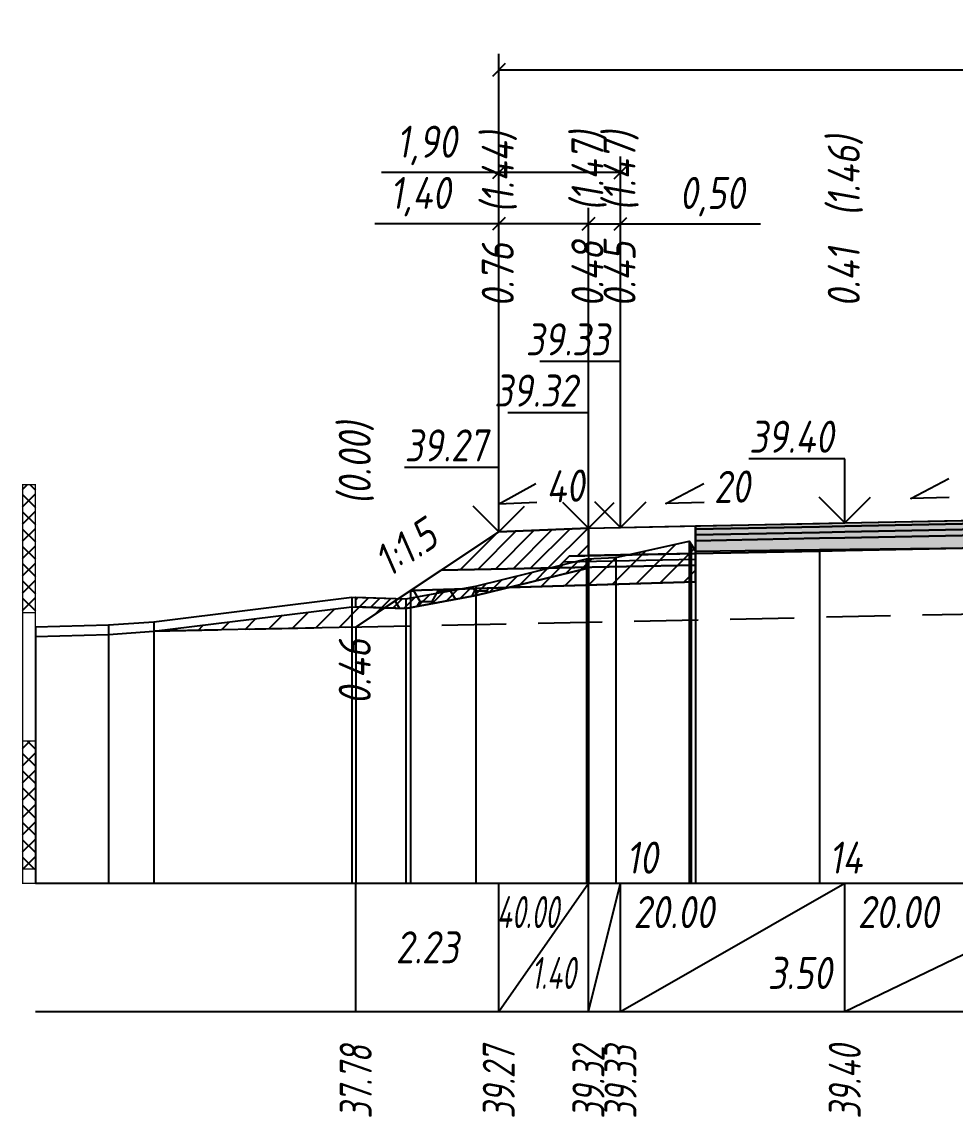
# Model space of a CAD drawing. Extents: x -717 to 1451, y -133302 to 233.
# Drawn here: x 78.9 to 151.8, y -89929.3 to -89843.8 of the extents above; entities that cross this region are included whole.
import ezdxf
from ezdxf.enums import TextEntityAlignment as Align

# ---------------------------------------------------------------- set-up
doc = ezdxf.new("R2010")
doc.units = 0
doc.linetypes.add('штриховая', pattern=[0.75, 0.5, -0.25])
for name, color, linetype in [('Интерполированный поперечник', 2, 'Continuous'), ('Код_514', 1, 'Continuous'), ('Контур_0', 7, 'Continuous'), ('Контур_2521', 7, 'Continuous'), ('Контур_2564', 7, 'Continuous'), ('Контур_2660', 7, 'Continuous'), ('Контур_2665', 7, 'Continuous'), ('Контур_400', 7, 'Continuous'), ('Контур_508', 7, 'Continuous'), ('Контур_512', 7, 'Continuous'), ('Контур_513', 7, 'Continuous'), ('Контур_818', 7, 'Continuous'), ('Красный поперечник', 1, 'Continuous'), ('Линейка абсолютных высот', 7, 'Continuous'), ('Объём_2501', 7, 'Continuous'), ('Объём_2564', 7, 'Continuous'), ('Объём_2650', 7, 'Continuous'), ('Объём_2660', 7, 'Continuous'), ('Объём_2661', 7, 'Continuous'), ('Объём_2665', 7, 'Continuous'), ('Объём_2666', 7, 'Continuous'), ('Объём_2667', 7, 'Continuous'), ('Объём_2668', 7, 'Continuous'), ('Объём_2669', 7, 'Continuous'), ('Объём_2675', 7, 'Continuous'), ('Объём_2753', 7, 'Continuous'), ('Откосы', 7, 'Continuous'), ('Отметки покрытия', 7, 'Continuous'), ('Рабочие отметки', 7, 'Continuous'), ('Рабочие отметки доп.', 7, 'Continuous'), ('Слои выравнивания', 7, 'Continuous'), ('Таблица', 7, 'Continuous'), ('Уклоны проезжей части', 7, 'Continuous'), ('Черный поперечник', 3, 'Continuous')]:
    doc.layers.add(name, color=color, linetype=linetype)
for name, color, linetype, true_color in [('Контур_2540', 2, 'Continuous', 0xffff00), ('Контур_2560', 2, 'Continuous', 0xffff00), ('Контур_2561', 7, 'Continuous', 0xff8040), ('Контур_2562', 3, 'Continuous', 0x00ff00), ('Контур_2563', 7, 'Continuous', 0xff8000), ('Контур_2570', 7, 'Continuous', 0x80ff00), ('Контур_2725', 7, 'Continuous', 0x323232), ('Контур_2736', 4, 'Continuous', 0x00ffff), ('Контур_2737', 4, 'Continuous', 0x00ffff), ('Контур_2738', 4, 'Continuous', 0x00ffff), ('Контур_2739', 4, 'Continuous', 0x00ffff), ('Контур_2741', 4, 'Continuous', 0x00ffff), ('Контур_2742', 4, 'Continuous', 0x00ffff), ('Контур_2743', 4, 'Continuous', 0x00ffff), ('Контур_2744', 7, 'Continuous', 0xa4ffff), ('Контур_2745', 7, 'Continuous', 0xa4ffff), ('Контур_2747', 4, 'Continuous', 0x00ffff), ('Контур_2748', 4, 'Continuous', 0x00ffff), ('Контур_2749', 4, 'Continuous', 0x00ffff), ('Контур_2750', 4, 'Continuous', 0x00ffff), ('Контур_2751', 4, 'Continuous', 0x00ffff), ('Контур_2752', 4, 'Continuous', 0x00ffff), ('Контур_2760', 7, 'Continuous', 0x323232), ('Контур_2761', 7, 'Continuous', 0x323232), ('Контур_2762', 7, 'Continuous', 0x323232), ('Контур_2763', 7, 'Continuous', 0x323232), ('Контур_402', 7, 'Continuous', 0xff6464), ('Контур_703', 4, 'Continuous', 0x00ffff), ('Контур_705', 4, 'Continuous', 0x00ffff), ('Контур_707', 4, 'Continuous', 0x00ffff), ('Контур_720', 131, 'Continuous', 0xaaffff), ('Объём_2500', 7, 'Continuous', 0xc0c0c0), ('Объём_2520', 7, 'Continuous', 0x80ffff), ('Объём_2540', 2, 'Continuous', 0xffff00), ('Объём_2560', 2, 'Continuous', 0xffff00), ('Объём_2561', 7, 'Continuous', 0xff8040), ('Объём_2562', 3, 'Continuous', 0x00ff00), ('Объём_2563', 7, 'Continuous', 0xff8000), ('Объём_2570', 7, 'Continuous', 0x80ff00), ('Объём_2600', 7, 'Continuous', 0x808000), ('Объём_2746', 2, 'Continuous', 0xffff00)]:
    doc.layers.add(name, color=color, linetype=linetype, true_color=true_color)
doc.styles.get("Standard").update_dxf_attribs({"font": 'txt', "height": 2.5})
doc.styles.add('М', font='romand.shx', dxfattribs={"width": 0.8, "oblique": 10, "height": 2.5})
doc.dimstyles.new('ISO-25', dxfattribs={"dimtxt": 2.5, "dimasz": 2.5, "dimexe": 1.25, "dimexo": 0.625, "dimtad": 1, "dimtxsty": 'Standard', "dimcen": 2.5, "dimadec": 0, "dimazin": 0, "dimtfac": 1, "dimtmove": 0, "dimatfit": 3, "dimfxl": 1, "dimarcsym": 0})
pattern_1 = [(45.0000013, (0, 0), (-0.67351924, 0.673519211), []), (135.0000003, (0, 0), (-0.673519222, -0.67351923), [])]

# ---------------------------------------------------------------- blocks, each defined once
blk = doc.blocks.new('_Oblique')
at = {"color": 0, "linetype": 'ByBlock', "lineweight": -2}
blk.add_line((-0.5, -0.5), (0.5, 0.5), dxfattribs=at)
blk = doc.blocks.new('*D1764')
at = {"color": 0, "lineweight": -2, "transparency": 16777216}
for p, q in [((116.161, -89882.997), (116.161, -89858.277)), ((123.161, -89882.717), (123.161, -89858.277)), ((116.161, -89859.527), (106.499, -89859.527)), ((123.161, -89859.527), (116.161, -89859.527))]:
    blk.add_line(p, q, dxfattribs=at)
at = {"layer": 'Defpoints', "color": 0, "transparency": 16777216}
for p in [(123.161, -89859.527), (116.161, -89883.622), (123.161, -89883.342)]:
    blk.add_point(p, dxfattribs=at)
at = {"color": 0, "lineweight": -2, "transparency": 16777216, "rotation": 180}
blk.add_blockref('_Oblique', (116.161, -89859.527), dxfattribs=at)
at = {"color": 0, "lineweight": -2, "transparency": 16777216}
blk.add_blockref('_Oblique', (123.161, -89859.527), dxfattribs=at)
at = {"color": 0, "transparency": 16777216, "insert": (110.039, -89857.414), "char_height": 2.5, "width": 8.75, "attachment_point": 5, "style": 'М'}
blk.add_mtext('1,40', dxfattribs=at)
blk = doc.blocks.new('*D1766')
at = {"color": 0, "lineweight": -2, "transparency": 16777216}
for p, q in [((123.161, -89882.717), (123.161, -89858.277)), ((125.661, -89882.667), (125.661, -89858.277)), ((123.161, -89859.527), (125.661, -89859.527)), ((125.661, -89859.527), (136.572, -89859.527))]:
    blk.add_line(p, q, dxfattribs=at)
at = {"layer": 'Defpoints', "color": 0, "transparency": 16777216}
for p in [(125.661, -89859.527), (123.161, -89883.342), (125.661, -89883.292)]:
    blk.add_point(p, dxfattribs=at)
at = {"color": 0, "lineweight": -2, "transparency": 16777216, "rotation": 180}
blk.add_blockref('_Oblique', (123.161, -89859.527), dxfattribs=at)
at = {"color": 0, "lineweight": -2, "transparency": 16777216}
blk.add_blockref('_Oblique', (125.661, -89859.527), dxfattribs=at)
at = {"color": 0, "transparency": 16777216, "insert": (132.81, -89857.414), "char_height": 2.5, "width": 9.16667, "attachment_point": 5, "style": 'М'}
blk.add_mtext('0,50', dxfattribs=at)
blk = doc.blocks.new('*D1769')
at = {"color": 0, "lineweight": -2, "transparency": 16777216}
for p, q in [((116.161, -89882.997), (116.161, -89854.277)), ((125.661, -89882.667), (125.661, -89854.277)), ((116.161, -89855.527), (107.007, -89855.527)), ((125.661, -89855.527), (116.161, -89855.527))]:
    blk.add_line(p, q, dxfattribs=at)
at = {"layer": 'Defpoints', "color": 0, "transparency": 16777216}
for p in [(125.661, -89855.527), (116.161, -89883.622), (125.661, -89883.292)]:
    blk.add_point(p, dxfattribs=at)
at = {"color": 0, "lineweight": -2, "transparency": 16777216, "rotation": 180}
blk.add_blockref('_Oblique', (116.161, -89855.527), dxfattribs=at)
at = {"color": 0, "lineweight": -2, "transparency": 16777216}
blk.add_blockref('_Oblique', (125.661, -89855.527), dxfattribs=at)
at = {"color": 0, "transparency": 16777216, "insert": (110.547, -89853.414), "char_height": 2.5, "width": 8.75, "attachment_point": 5, "style": 'М'}
blk.add_mtext('1,90', dxfattribs=at)
blk = doc.blocks.new('*D1770')
at = {"color": 0, "lineweight": -2, "transparency": 16777216}
for p, q in [((116.161, -89882.997), (116.161, -89846.277)), ((211.661, -89882.997), (211.661, -89846.277)), ((116.161, -89847.527), (211.661, -89847.527))]:
    blk.add_line(p, q, dxfattribs=at)
at = {"layer": 'Defpoints', "color": 0, "transparency": 16777216}
for p in [(211.661, -89847.527), (116.161, -89883.622), (211.661, -89883.622)]:
    blk.add_point(p, dxfattribs=at)
at = {"color": 0, "lineweight": -2, "transparency": 16777216, "rotation": 180}
blk.add_blockref('_Oblique', (116.161, -89847.527), dxfattribs=at)
at = {"color": 0, "lineweight": -2, "transparency": 16777216}
blk.add_blockref('_Oblique', (211.661, -89847.527), dxfattribs=at)
at = {"color": 0, "transparency": 16777216, "insert": (163.911, -89845.414), "char_height": 2.5, "width": 10.41667, "attachment_point": 5, "style": 'М'}
blk.add_mtext('19,10', dxfattribs=at)

msp = doc.modelspace()

# ---------------------------------------------------------------- hatches: boundary and pattern name
at = {"layer": 'Линейка абсолютных высот'}
h = msp.add_hatch(dxfattribs=at)
h.set_pattern_fill('ANSI37', scale=0.3, style=0)
h.set_pattern_definition(pattern_1)
h.paths.add_polyline_path([(80, -89889.889), (80, -89879.889), (79, -89879.889), (79, -89889.889)])
h = msp.add_hatch(dxfattribs=at)
h.set_pattern_fill('ANSI37', scale=0.3, style=0)
h.set_pattern_definition(pattern_1)
h.paths.add_polyline_path([(80, -89909.889), (80, -89899.889), (79, -89899.889), (79, -89909.889)])
at = {"layer": 'Объём_2563'}
h = msp.add_hatch(dxfattribs=at)
h.set_pattern_fill('ANSI31', color=256, scale=0.3)
h.paths.add_polyline_path([(116.161, -89883.559), (123.161, -89883.279), (123.161, -89885.429), (121.661, -89885.459), (120.742, -89886.378), (111.661, -89886.559)])
at = {"layer": 'Объём_2570'}
h = msp.add_hatch(dxfattribs=at)
h.set_pattern_fill('ANSI31', color=256, scale=0.2)
h.paths.add_polyline_path([(123.012, -89886.427), (114.361, -89888.551), (108.91, -89889.546), (105, -89889.427), (105, -89888.677), (108.91, -89888.796), (114.361, -89887.801), (123.012, -89885.677)])
at = {"layer": 'Объём_2600'}
h = msp.add_hatch(dxfattribs=at)
h.set_pattern_fill('ANSI31', color=6, scale=0.4)
h.paths.add_polyline_path([(131.163, -89884.526), (131.521, -89885.076), (131.521, -89887.486), (116.914, -89887.924), (123.012, -89886.427), (123.012, -89885.677), (125.29, -89885.572), (131.021, -89884.312)])
h = msp.add_hatch(dxfattribs=at)
h.set_pattern_fill('HONEY', color=5, scale=0.3)
h.paths.add_polyline_path([(109.269, -89888.154), (116.914, -89887.924), (114.361, -89888.551), (108.91, -89889.546), (107.256, -89889.496)])
h = msp.add_hatch(dxfattribs=at)
h.set_pattern_fill('ANSI31', color=6, scale=0.4)
h.paths.add_polyline_path([(105, -89891), (89.234, -89891.336), (104.701, -89889.418), (107.256, -89889.496)])
at = {"layer": 'Слои выравнивания'}
for color, points in [(2, [(131.521, -89883.112), (141.178, -89882.919), (143.161, -89882.879), (154.944, -89882.644), (154.944, -89882.894), (143.161, -89883.129), (141.178, -89883.169), (131.521, -89883.362)]), (3, [(131.521, -89883.362), (141.178, -89883.169), (143.161, -89883.129), (154.944, -89882.894), (154.944, -89883.344), (143.161, -89883.579), (141.178, -89883.619), (131.521, -89883.812)]), (4, [(131.521, -89883.812), (141.178, -89883.619), (143.161, -89883.579), (154.944, -89883.344), (154.944, -89883.794), (143.161, -89884.029), (141.178, -89884.069), (131.521, -89884.262)]), (5, [(131.521, -89884.262), (141.178, -89884.069), (143.161, -89884.029), (154.944, -89883.794), (154.944, -89884.794), (143.161, -89885.029), (141.178, -89885.069), (131.521, -89885.262)])]:
    msp.add_hatch(color=color, dxfattribs=at).paths.add_polyline_path(points)

# ---------------------------------------------------------------- linework, layer by layer
at = {"layer": 'Интерполированный поперечник', "linetype": 'штриховая', "ltscale": 10, "flags": 128}
msp.add_lwpolyline([(89.234, -89891.336), (212.445, -89888.711)], dxfattribs=at)
at = {"layer": 'Код_514'}
for p, q in [((105, -89921), (105, -89911)), ((116.161, -89921), (116.161, -89911)), ((116.161, -89921), (123.161, -89911)), ((123.161, -89921), (123.161, -89911)), ((123.161, -89921), (125.661, -89911)), ((125.661, -89921), (125.661, -89911)), ((125.661, -89921), (143.161, -89911)), ((143.161, -89921), (143.161, -89911)), ((143.161, -89921), (163.911, -89911))]:
    msp.add_line(p, q, dxfattribs=at)
at = {"layer": 'Контур_0', "flags": 128}
for points in [[(116.161, -89883.559), (105, -89891), (105, -89891), (105, -89891), (105, -89891), (105, -89891), (105, -89891), (105, -89891), (105, -89891), (105, -89891), (105, -89891), (105, -89891), (105, -89891), (105, -89891), (105, -89891), (105, -89891)], [(116.161, -89883.559), (105, -89891), (105, -89891), (105, -89891), (105, -89891), (105, -89891), (105, -89891), (105, -89891), (105, -89891), (105, -89891), (105, -89891), (105, -89891), (105, -89891), (105, -89891), (105, -89891), (105, -89891), (105, -89891), (105, -89891), (105, -89891), (105, -89891), (105, -89891), (105, -89891), (105, -89891), (105, -89891), (105, -89891), (105, -89891), (105, -89891), (105, -89891), (105, -89891), (105, -89891)], [(125.661, -89885.379), (123.161, -89885.429), (123.161, -89883.279), (131.521, -89883.112), (131.521, -89885.262), (125.661, -89885.379), (125.661, -89885.379)], [(111.661, -89886.559), (120.742, -89886.378), (121.661, -89885.459), (123.161, -89885.429)], [(121.661, -89885.459), (131.521, -89885.262), (131.521, -89886.162), (120.742, -89886.378), (121.661, -89885.459), (121.661, -89885.459)]]:
    msp.add_lwpolyline(points, dxfattribs=at)
at = {"layer": 'Контур_2521', "color": 250, "flags": 128}
msp.add_lwpolyline([(121.202, -89885.919), (131.521, -89885.712)], dxfattribs=at)
at = {"layer": 'Контур_2540', "flags": 128}
msp.add_lwpolyline([(120.742, -89886.378), (131.521, -89886.162), (131.521, -89887.486), (109.269, -89888.154), (111.661, -89886.559), (120.742, -89886.378), (120.742, -89886.378)], dxfattribs=at)
at = {"layer": 'Контур_2560', "flags": 128}
msp.add_lwpolyline([(116.161, -89883.559), (116.161, -89883.559), (116.161, -89883.559), (123.161, -89883.279)], dxfattribs=at)
at = {"layer": 'Контур_2561', "flags": 128}
msp.add_lwpolyline([(123.161, -89883.279), (123.161, -89883.279), (116.161, -89883.559), (116.161, -89883.559), (123.161, -89883.279)], dxfattribs=at)
at = {"layer": 'Контур_2562', "flags": 128}
msp.add_lwpolyline([(116.161, -89883.559), (116.161, -89883.559), (116.161, -89883.559), (116.161, -89883.559), (116.161, -89883.559)], dxfattribs=at)
at = {"layer": 'Контур_2563', "flags": 128}
msp.add_lwpolyline([(116.161, -89883.559), (123.161, -89883.279), (123.161, -89885.429), (121.661, -89885.459), (120.742, -89886.378), (111.661, -89886.559), (116.161, -89883.559), (116.161, -89883.559)], dxfattribs=at)
at = {"layer": 'Контур_2564', "flags": 128}
msp.add_lwpolyline([(116.161, -89883.559), (123.161, -89883.279)], dxfattribs=at)
at = {"layer": 'Контур_2570', "flags": 128}
msp.add_lwpolyline([(80, -89891.742), (85.705, -89891.593), (89.234, -89891.336), (104.701, -89889.418), (108.91, -89889.546), (108.91, -89889.546), (114.361, -89888.551), (123.012, -89886.427), (123.012, -89885.677), (125.29, -89885.572), (131.021, -89884.312), (131.163, -89884.526), (131.521, -89885.076), (141.178, -89884.953), (162.507, -89884.706)], dxfattribs=at)
at = {"layer": 'Контур_2660', "flags": 128}
msp.add_lwpolyline([(109.269, -89888.154), (131.521, -89887.486)], dxfattribs=at)
at = {"layer": 'Контур_2665', "flags": 128}
msp.add_lwpolyline([(116.161, -89883.559), (116.161, -89883.559)], dxfattribs=at)
at = {"layer": 'Контур_2725', "flags": 128}
msp.add_lwpolyline([(131.521, -89885.262), (141.178, -89885.069), (143.161, -89885.029), (154.944, -89884.794), (154.944, -89884.844), (160.889, -89884.725), (160.889, -89884.775), (162.507, -89884.743), (163.571, -89884.721), (163.911, -89884.726), (165.921, -89884.755), (174.554, -89884.927), (174.554, -89884.877), (183.069, -89885.048), (183.069, -89884.998), (184.661, -89885.028), (191.92, -89885.175)], dxfattribs=at)
at = {"layer": 'Контур_2736', "flags": 128}
msp.add_lwpolyline([(116.161, -89883.559), (105, -89891)], dxfattribs=at)
at = {"layer": 'Контур_2737', "flags": 128}
msp.add_lwpolyline([(105, -89891), (105, -89891)], dxfattribs=at)
at = {"layer": 'Контур_2738', "flags": 128}
msp.add_lwpolyline([(105, -89891), (105, -89891)], dxfattribs=at)
at = {"layer": 'Контур_2739', "flags": 128}
msp.add_lwpolyline([(105, -89891), (105, -89891)], dxfattribs=at)
at = {"layer": 'Контур_2741', "flags": 128}
msp.add_lwpolyline([(105, -89891), (105, -89891)], dxfattribs=at)
at = {"layer": 'Контур_2742', "flags": 128}
msp.add_lwpolyline([(105, -89891), (105, -89891)], dxfattribs=at)
at = {"layer": 'Контур_2743', "flags": 128}
msp.add_lwpolyline([(105, -89891), (105, -89891)], dxfattribs=at)
at = {"layer": 'Контур_2744', "flags": 128}
msp.add_lwpolyline([(105, -89891), (105, -89891)], dxfattribs=at)
msp.add_lwpolyline([(105, -89891), (105, -89891)], dxfattribs=at)
msp.add_lwpolyline([(105, -89891), (105, -89891)], dxfattribs=at)
msp.add_lwpolyline([(105, -89891), (105, -89891)], dxfattribs=at)
msp.add_lwpolyline([(105, -89891), (105, -89891)], dxfattribs=at)
msp.add_lwpolyline([(105, -89891), (105, -89891)], dxfattribs=at)
at = {"layer": 'Контур_2745', "flags": 128}
msp.add_lwpolyline([(105, -89891), (105, -89891)], dxfattribs=at)
msp.add_lwpolyline([(105, -89891), (105, -89891)], dxfattribs=at)
msp.add_lwpolyline([(105, -89891), (105, -89891)], dxfattribs=at)
msp.add_lwpolyline([(105, -89891), (105, -89891)], dxfattribs=at)
msp.add_lwpolyline([(105, -89891), (105, -89891)], dxfattribs=at)
msp.add_lwpolyline([(105, -89891), (105, -89891)], dxfattribs=at)
at = {"layer": 'Контур_2747', "flags": 128}
msp.add_lwpolyline([(105, -89891), (105, -89891)], dxfattribs=at)
at = {"layer": 'Контур_2748', "flags": 128}
msp.add_lwpolyline([(105, -89891), (105, -89891)], dxfattribs=at)
at = {"layer": 'Контур_2749', "flags": 128}
msp.add_lwpolyline([(105, -89891), (105, -89891)], dxfattribs=at)
at = {"layer": 'Контур_2750', "flags": 128}
msp.add_lwpolyline([(105, -89891), (105, -89891)], dxfattribs=at)
at = {"layer": 'Контур_2751', "flags": 128}
msp.add_lwpolyline([(105, -89891), (105, -89891)], dxfattribs=at)
at = {"layer": 'Контур_2752', "flags": 128}
msp.add_lwpolyline([(105, -89891), (105, -89891)], dxfattribs=at)
at = {"layer": 'Контур_2760', "flags": 128}
msp.add_lwpolyline([(131.521, -89883.112), (141.178, -89882.919), (143.161, -89882.879), (154.944, -89882.644), (160.889, -89882.525), (162.507, -89882.493), (163.571, -89882.471), (163.911, -89882.464), (165.921, -89882.505), (174.554, -89882.677), (183.069, -89882.848), (184.661, -89882.879), (191.92, -89883.025)], dxfattribs=at)
at = {"layer": 'Контур_2761', "flags": 128}
msp.add_lwpolyline([(131.521, -89883.362), (141.178, -89883.169), (143.161, -89883.129), (154.944, -89882.894), (160.889, -89882.775), (162.507, -89882.743), (163.571, -89882.721), (163.911, -89882.714), (165.921, -89882.755), (174.554, -89882.927), (183.069, -89883.098), (184.661, -89883.129), (191.92, -89883.275)], dxfattribs=at)
at = {"layer": 'Контур_2762', "flags": 128}
msp.add_lwpolyline([(131.521, -89883.812), (141.178, -89883.619), (143.161, -89883.579), (154.944, -89883.344), (160.889, -89883.225), (162.507, -89883.193), (163.571, -89883.171), (163.911, -89883.164), (165.921, -89883.205), (174.554, -89883.377), (183.069, -89883.548), (184.661, -89883.579), (191.92, -89883.725)], dxfattribs=at)
at = {"layer": 'Контур_2763', "flags": 128}
msp.add_lwpolyline([(131.521, -89884.262), (141.178, -89884.069), (143.161, -89884.029), (154.944, -89883.794), (160.889, -89883.675), (162.507, -89883.643), (163.571, -89883.621), (163.911, -89883.614), (165.921, -89883.655), (174.554, -89883.827), (183.069, -89883.998), (184.661, -89884.029), (191.92, -89884.175)], dxfattribs=at)
at = {"layer": 'Контур_400', "flags": 128}
msp.add_lwpolyline([(123.161, -89883.279), (125.661, -89883.229), (125.661, -89883.229), (125.661, -89883.229), (125.661, -89883.229), (125.661, -89883.229), (125.661, -89883.229), (143.161, -89882.879), (163.911, -89882.464)], dxfattribs=at)
at = {"layer": 'Контур_402', "flags": 128}
msp.add_lwpolyline([(109.269, -89888.154), (131.521, -89887.486), (131.521, -89885.262), (154.944, -89884.794), (154.944, -89884.844), (160.889, -89884.725), (160.889, -89884.775), (163.571, -89884.721), (163.911, -89884.726), (165.921, -89884.755), (174.554, -89884.927), (174.554, -89884.877), (183.069, -89885.048), (183.069, -89884.998), (184.661, -89885.028), (191.92, -89885.175), (191.92, -89887.355), (217.35, -89888.118)], dxfattribs=at)
at = {"layer": 'Контур_508', "flags": 128}
msp.add_lwpolyline([(105, -89891), (109.269, -89888.154), (131.521, -89887.486), (131.521, -89885.262), (154.944, -89884.794)], dxfattribs=at)
at = {"layer": 'Контур_512', "flags": 128}
msp.add_lwpolyline([(105, -89891), (109.269, -89888.154), (131.521, -89887.486)], dxfattribs=at)
at = {"layer": 'Контур_513', "flags": 128}
msp.add_lwpolyline([(105, -89891), (109.269, -89888.154), (131.521, -89887.486), (131.521, -89885.262), (154.944, -89884.794)], dxfattribs=at)
at = {"layer": 'Контур_703', "flags": 128}
for points in [[(116.161, -89883.559), (105, -89891)], [(105, -89891), (105, -89891)]]:
    msp.add_lwpolyline(points, dxfattribs=at)
at = {"layer": 'Контур_705', "flags": 128}
msp.add_lwpolyline([(105, -89891), (105, -89891)], dxfattribs=at)
at = {"layer": 'Контур_707', "flags": 128}
msp.add_lwpolyline([(105, -89891), (105, -89891)], dxfattribs=at)
at = {"layer": 'Контур_720', "flags": 128}
msp.add_lwpolyline([(105, -89891), (105, -89891)], dxfattribs=at)
at = {"layer": 'Контур_818', "flags": 128}
msp.add_lwpolyline([(105, -89889.427), (108.91, -89889.546), (108.91, -89889.546), (114.361, -89888.551), (123.012, -89886.427), (123.012, -89885.677), (125.29, -89885.572), (131.021, -89884.312), (131.163, -89884.526), (131.521, -89885.076), (141.178, -89884.953), (162.507, -89884.706)], dxfattribs=at)
at = {"layer": 'Красный поперечник'}
for p, q in [((125.661, -89883.229), (143.161, -89882.879)), ((143.161, -89882.879), (163.911, -89882.464)), ((105, -89891), (116.161, -89883.559)), ((116.161, -89883.559), (123.161, -89883.279)), ((123.161, -89883.279), (125.661, -89883.229)), ((109.269, -89888.154), (109.269, -89911)), ((131.521, -89887.486), (131.521, -89911)), ((105, -89891), (105, -89911))]:
    msp.add_line(p, q, dxfattribs=at)
at = {"layer": 'Линейка абсолютных высот', "color": 7, "const_width": 0.1, "flags": 128}
for points in [[(80, -89889.889), (80, -89879.889), (79, -89879.889), (79, -89889.889), (80, -89889.889)], [(80, -89899.889), (80, -89889.889), (79, -89889.889), (79, -89899.889), (80, -89899.889)], [(80, -89909.889), (80, -89899.889), (79, -89899.889), (79, -89909.889), (80, -89909.889)], [(80, -89911), (80, -89909.889), (79, -89909.889), (79, -89911), (80, -89911)]]:
    msp.add_lwpolyline(points, dxfattribs=at)
at = {"layer": 'Объём_2500', "flags": 128}
msp.add_lwpolyline([(125.661, -89885.379), (123.161, -89885.429), (123.161, -89883.279), (131.521, -89883.112), (131.521, -89885.262), (125.661, -89885.379), (125.661, -89885.379)], dxfattribs=at)
at = {"layer": 'Объём_2501', "flags": 128}
msp.add_lwpolyline([(123.161, -89883.279), (125.661, -89883.229), (125.661, -89883.229), (125.661, -89883.229), (125.661, -89883.229), (125.661, -89883.229), (125.661, -89883.229), (143.161, -89882.879), (163.911, -89882.464)], dxfattribs=at)
at = {"layer": 'Объём_2520', "color": 250, "flags": 128}
msp.add_lwpolyline([(121.661, -89885.459), (131.521, -89885.262), (131.521, -89886.162), (120.742, -89886.378), (121.661, -89885.459), (121.661, -89885.459)], dxfattribs=at)
at = {"layer": 'Объём_2540', "flags": 128}
msp.add_lwpolyline([(120.742, -89886.378), (131.521, -89886.162), (131.521, -89887.486), (109.269, -89888.154), (111.661, -89886.559), (120.742, -89886.378), (120.742, -89886.378)], dxfattribs=at)
at = {"layer": 'Объём_2560', "flags": 128}
msp.add_lwpolyline([(116.161, -89883.559), (116.161, -89883.559), (116.161, -89883.559), (123.161, -89883.279)], dxfattribs=at)
at = {"layer": 'Объём_2561', "flags": 128}
msp.add_lwpolyline([(123.161, -89883.279), (123.161, -89883.279), (116.161, -89883.559), (116.161, -89883.559), (123.161, -89883.279)], dxfattribs=at)
at = {"layer": 'Объём_2562', "flags": 128}
msp.add_lwpolyline([(116.161, -89883.559), (116.161, -89883.559), (116.161, -89883.559), (116.161, -89883.559), (116.161, -89883.559)], dxfattribs=at)
at = {"layer": 'Объём_2563', "color": 250, "flags": 128}
msp.add_lwpolyline([(116.161, -89883.559), (123.161, -89883.279), (123.161, -89885.429), (121.661, -89885.459), (120.742, -89886.378), (111.661, -89886.559), (116.161, -89883.559), (116.161, -89883.559)], dxfattribs=at)
at = {"layer": 'Объём_2564', "flags": 128}
msp.add_lwpolyline([(116.161, -89883.559), (123.161, -89883.279)], dxfattribs=at)
at = {"layer": 'Объём_2570', "flags": 128}
msp.add_lwpolyline([(123.012, -89886.427), (114.361, -89888.551), (108.91, -89889.546), (105, -89889.427), (105, -89888.677), (108.91, -89888.796), (114.361, -89887.801), (123.012, -89885.677), (123.012, -89886.427), (123.012, -89886.427)], dxfattribs=at)
at = {"layer": 'Объём_2600', "color": 5, "flags": 128}
msp.add_lwpolyline([(109.269, -89888.154), (116.914, -89887.924), (114.361, -89888.551), (108.91, -89889.546), (107.256, -89889.496), (109.269, -89888.154), (109.269, -89888.154)], dxfattribs=at)
at = {"layer": 'Объём_2650', "color": 6, "flags": 128}
for points in [[(131.163, -89884.526), (131.521, -89885.076), (131.521, -89887.486), (116.914, -89887.924), (123.012, -89886.427), (123.012, -89885.677), (125.29, -89885.572), (131.021, -89884.312), (131.163, -89884.526), (131.163, -89884.526)], [(105, -89891), (89.234, -89891.336), (104.701, -89889.418), (107.256, -89889.496), (105, -89891), (105, -89891)]]:
    msp.add_lwpolyline(points, dxfattribs=at)
at = {"layer": 'Объём_2660', "flags": 128}
msp.add_lwpolyline([(109.269, -89888.154), (131.521, -89887.486)], dxfattribs=at)
at = {"layer": 'Объём_2661', "flags": 128}
msp.add_lwpolyline([(116.161, -89883.559), (105, -89891)], dxfattribs=at)
at = {"layer": 'Объём_2665', "flags": 128}
msp.add_lwpolyline([(116.161, -89883.559), (116.161, -89883.559)], dxfattribs=at)
at = {"layer": 'Объём_2666', "flags": 128}
msp.add_lwpolyline([(116.161, -89883.559), (105, -89891)], dxfattribs=at)
at = {"layer": 'Объём_2667', "flags": 128}
msp.add_lwpolyline([(105, -89891), (105, -89891)], dxfattribs=at)
msp.add_lwpolyline([(105, -89891), (105, -89891)], dxfattribs=at)
at = {"layer": 'Объём_2668', "flags": 128}
msp.add_lwpolyline([(105, -89891), (105, -89891)], dxfattribs=at)
msp.add_lwpolyline([(105, -89891), (105, -89891)], dxfattribs=at)
at = {"layer": 'Объём_2669', "flags": 128}
msp.add_lwpolyline([(105, -89891), (105, -89891)], dxfattribs=at)
msp.add_lwpolyline([(105, -89891), (105, -89891)], dxfattribs=at)
at = {"layer": 'Объём_2675', "flags": 128}
msp.add_lwpolyline([(105, -89891), (105, -89891)], dxfattribs=at)
msp.add_lwpolyline([(105, -89891), (105, -89891)], dxfattribs=at)
msp.add_lwpolyline([(105, -89891), (105, -89891)], dxfattribs=at)
msp.add_lwpolyline([(105, -89891), (105, -89891)], dxfattribs=at)
msp.add_lwpolyline([(105, -89891), (105, -89891)], dxfattribs=at)
msp.add_lwpolyline([(105, -89891), (105, -89891)], dxfattribs=at)
msp.add_lwpolyline([(105, -89891), (105, -89891)], dxfattribs=at)
msp.add_lwpolyline([(105, -89891), (105, -89891)], dxfattribs=at)
msp.add_lwpolyline([(105, -89891), (105, -89891)], dxfattribs=at)
msp.add_lwpolyline([(105, -89891), (105, -89891)], dxfattribs=at)
msp.add_lwpolyline([(105, -89891), (105, -89891)], dxfattribs=at)
msp.add_lwpolyline([(105, -89891), (105, -89891)], dxfattribs=at)
at = {"layer": 'Объём_2746', "flags": 128}
msp.add_lwpolyline([(123.012, -89886.427), (123.012, -89885.677), (125.29, -89885.572), (131.021, -89884.312), (131.521, -89885.076), (131.521, -89887.486), (116.914, -89887.924), (123.012, -89886.427), (123.012, -89886.427)], dxfattribs=at)
at = {"layer": 'Объём_2753', "flags": 128}
msp.add_lwpolyline([(131.521, -89883.112), (131.521, -89883.112)], dxfattribs=at)
at = {"layer": 'Откосы', "color": 1, "flags": 128}
for points in [[(151.31, -89880.905), (148.311, -89880.965), (151.28, -89879.405)], [(119.125, -89881.287), (116.128, -89881.407), (119.065, -89879.788)], [(132.185, -89881.288), (129.186, -89881.348), (132.155, -89879.788)]]:
    msp.add_lwpolyline(points, dxfattribs=at)
at = {"layer": 'Отметки покрытия', "color": 1}
for p, q in [((125.661, -89870.279), (119.361, -89870.279)), ((125.661, -89883.229), (125.661, -89870.279)), ((123.161, -89874.279), (116.861, -89874.279)), ((123.161, -89883.279), (123.161, -89874.279)), ((143.161, -89877.879), (135.661, -89877.879)), ((143.161, -89882.879), (143.161, -89877.879)), ((116.161, -89878.559), (108.811, -89878.559)), ((116.161, -89883.559), (116.161, -89878.559)), ((123.161, -89883.279), (121.161, -89881.279)), ((123.161, -89883.279), (125.161, -89881.279)), ((125.661, -89883.229), (123.661, -89881.229)), ((125.661, -89883.229), (127.661, -89881.229)), ((143.161, -89882.879), (141.161, -89880.879)), ((143.161, -89882.879), (145.161, -89880.879)), ((116.161, -89883.559), (114.161, -89881.559)), ((116.161, -89883.559), (118.161, -89881.559))]:
    msp.add_line(p, q, dxfattribs=at)
at = {"layer": 'Слои выравнивания'}
for p, q in [((123.161, -89883.279), (123.161, -89911)), ((131.521, -89883.112), (131.521, -89911))]:
    msp.add_line(p, q, dxfattribs=at)
at = {"layer": 'Слои выравнивания', "color": 2, "flags": 128}
msp.add_lwpolyline([(131.521, -89883.112), (141.178, -89882.919), (143.161, -89882.879), (154.944, -89882.644), (154.944, -89882.894), (143.161, -89883.129), (141.178, -89883.169), (131.521, -89883.362)], close=True, dxfattribs=at)
at = {"layer": 'Слои выравнивания', "color": 3, "flags": 128}
msp.add_lwpolyline([(131.521, -89883.362), (141.178, -89883.169), (143.161, -89883.129), (154.944, -89882.894), (154.944, -89883.344), (143.161, -89883.579), (141.178, -89883.619), (131.521, -89883.812)], close=True, dxfattribs=at)
at = {"layer": 'Слои выравнивания', "color": 4, "flags": 128}
msp.add_lwpolyline([(131.521, -89883.812), (141.178, -89883.619), (143.161, -89883.579), (154.944, -89883.344), (154.944, -89883.794), (143.161, -89884.029), (141.178, -89884.069), (131.521, -89884.262)], close=True, dxfattribs=at)
at = {"layer": 'Слои выравнивания', "color": 5, "flags": 128}
msp.add_lwpolyline([(131.521, -89884.262), (141.178, -89884.069), (143.161, -89884.029), (154.944, -89883.794), (154.944, -89884.794), (143.161, -89885.029), (141.178, -89885.069), (131.521, -89885.262)], close=True, dxfattribs=at)
at = {"layer": 'Таблица'}
for p, q in [((80, -89911), (255.088, -89911)), ((80, -89921), (255.088, -89921))]:
    msp.add_line(p, q, dxfattribs=at)
at = {"layer": 'Черный поперечник', "color": 7}
for p, q in [((131.021, -89884.312), (131.021, -89911)), ((131.163, -89884.526), (131.163, -89911)), ((125.29, -89885.572), (125.29, -89911)), ((131.521, -89885.076), (131.521, -89911)), ((141.178, -89884.953), (141.178, -89911)), ((123.012, -89885.677), (123.012, -89911)), ((114.361, -89887.801), (114.361, -89911)), ((104.701, -89888.668), (104.701, -89911)), ((108.91, -89888.796), (108.91, -89911)), ((89.234, -89890.586), (89.234, -89911)), ((80, -89890.992), (80, -89911)), ((85.705, -89890.843), (85.705, -89911))]:
    msp.add_line(p, q, dxfattribs=at)
at = {"layer": 'Черный поперечник', "flags": 128}
msp.add_lwpolyline([(80, -89890.992), (85.705, -89890.843), (89.234, -89890.586), (104.701, -89888.668), (108.91, -89888.796), (114.361, -89887.801), (123.012, -89885.677), (125.29, -89885.572), (131.021, -89884.312), (131.163, -89884.526), (131.521, -89885.076), (141.178, -89884.953), (162.507, -89884.706)], dxfattribs=at)

# ---------------------------------------------------------------- texts
at = {"layer": 'Код_514', "style": 'М', "oblique": 10}
for s, width, p in [('40.00', 0.6, (115.996, -89912)), ('20.00', 0.8, (126.661, -89912)), ('20.00', 0.8, (144.161, -89912))]:
    msp.add_text(s, height=2.5, dxfattribs=dict(at, width=width)).set_placement(p, align=Align.TOP_LEFT)
at = {"layer": 'Код_514', "style": 'М', "oblique": 10, "width": 0.8}
msp.add_text('2.23', height=2.5, dxfattribs=at).set_placement((110.58, -89916), align=Align.MIDDLE_CENTER)
at = {"layer": 'Код_514', "style": 'М', "oblique": 10}
for s, width, p in [('1.40', 0.6, (122.161, -89920)), ('3.50', 0.8, (142.161, -89920))]:
    msp.add_text(s, height=2.5, dxfattribs=dict(at, width=width)).set_placement(p, align=Align.BOTTOM_RIGHT)
at = {"layer": 'Код_514', "style": 'М', "oblique": 10, "width": 0.7}
for s, p in [('37.78', (105, -89929.382)), ('39.27', (116.161, -89929.382)), ('39.32', (123.161, -89929.382)), ('39.33', (125.661, -89929.382)), ('39.40', (143.161, -89929.382))]:
    msp.add_text(s, height=2.5, rotation=90, dxfattribs=at).set_placement(p, align=Align.MIDDLE_LEFT)
at = {"layer": 'Отметки покрытия', "color": 1, "style": 'М', "oblique": 10, "width": 0.8}
for s, p in [('39.33', (124.802, -89870.548)), ('39.32', (122.302, -89874.548)), ('39.40', (142.302, -89878.148)), ('39.27', (115.302, -89878.828))]:
    msp.add_text(s, height=2.5, dxfattribs=at).set_placement(p, align=Align.BOTTOM_RIGHT)
at = {"layer": 'Рабочие отметки', "color": 1, "style": 'М', "oblique": 10, "width": 0.8}
for s, p in [('0.48', (123.083, -89866.029)), ('0.45', (125.583, -89866.029)), ('0.76', (116.083, -89866.029)), ('0.41', (143.083, -89866.029))]:
    msp.add_text(s, height=2.5, rotation=90, dxfattribs=at).set_placement(p, align=Align.MIDDLE_LEFT)
msp.add_text('0.46', height=2.5, rotation=90, dxfattribs=at).set_placement((104.922, -89891.931), align=Align.MIDDLE_RIGHT)
at = {"layer": 'Рабочие отметки доп.', "color": 1, "style": 'М', "oblique": 10, "width": 0.8}
for s, p in [('(1.44)', (116.083, -89858.679)), ('(1.47)', (123.083, -89858.529)), ('(1.47)', (125.583, -89858.529)), ('(1.46)', (143.083, -89858.929)), ('(0.00)', (104.922, -89881.431))]:
    msp.add_text(s, height=2.5, rotation=90, dxfattribs=at).set_placement(p, align=Align.MIDDLE_LEFT)
at = {"layer": 'Слои выравнивания', "style": 'М', "oblique": 10, "width": 0.8}
for s, p in [('10', (127.341, -89911)), ('14', (143.233, -89911))]:
    msp.add_text(s, height=2.5, dxfattribs=at).set_placement(p, align=Align.BOTTOM_CENTER)
at = {"layer": 'Уклоны проезжей части', "color": 1, "style": 'М', "oblique": 10, "width": 0.8}
for s, rotation, p in [('40', 2.29061, (121.43, -89882.003)), ('20', 1.14576, (134.391, -89882.055)), ('1:1.5', 33.69007, (110.026, -89886.448))]:
    msp.add_text(s, height=2.5, rotation=rotation, dxfattribs=at).set_placement(p, align=Align.BOTTOM_CENTER)

# ---------------------------------------------------------------- dimensions: what is measured, and where the dimension line sits
at = {"color": 5}
dim = msp.add_linear_dim(base=(211.661, -89847.527), p1=(116.161, -89883.622), p2=(211.661, -89883.622), angle=180, dimstyle='ISO-25', override={"dimasz": 1, "dimlfac": 0.2, "dimzin": 0, "dimtxsty": 'М', "dimblk1": 'Oblique', "dimblk2": 'Oblique', "dimsah": 1}, dxfattribs=at)
dim.commit()
dim.dimension.update_dxf_attribs({"geometry": '*D1770', "text_midpoint": (163.911, -89845.414)})
for base, p1, p2, picture, middle in [((125.661, -89855.527), (116.161, -89883.622), (125.661, -89883.292), '*D1769', (110.547, -89855.527)), ((123.161, -89859.527), (116.161, -89883.622), (123.161, -89883.342), '*D1764', (110.039, -89859.527)), ((125.661, -89859.527), (123.161, -89883.342), (125.661, -89883.292), '*D1766', (132.81, -89859.527))]:
    dim = msp.add_linear_dim(base=base, p1=p1, p2=p2, angle=180, dimstyle='ISO-25', override={"dimasz": 1, "dimlfac": 0.2, "dimzin": 0, "dimtxsty": 'М', "dimblk1": 'Oblique', "dimblk2": 'Oblique', "dimsah": 1}, dxfattribs=at)
    dim.commit()
    dim.dimension.update_dxf_attribs({"geometry": picture, "text_midpoint": middle, "dimtype": 160})

doc.saveas('drawing.dxf')
